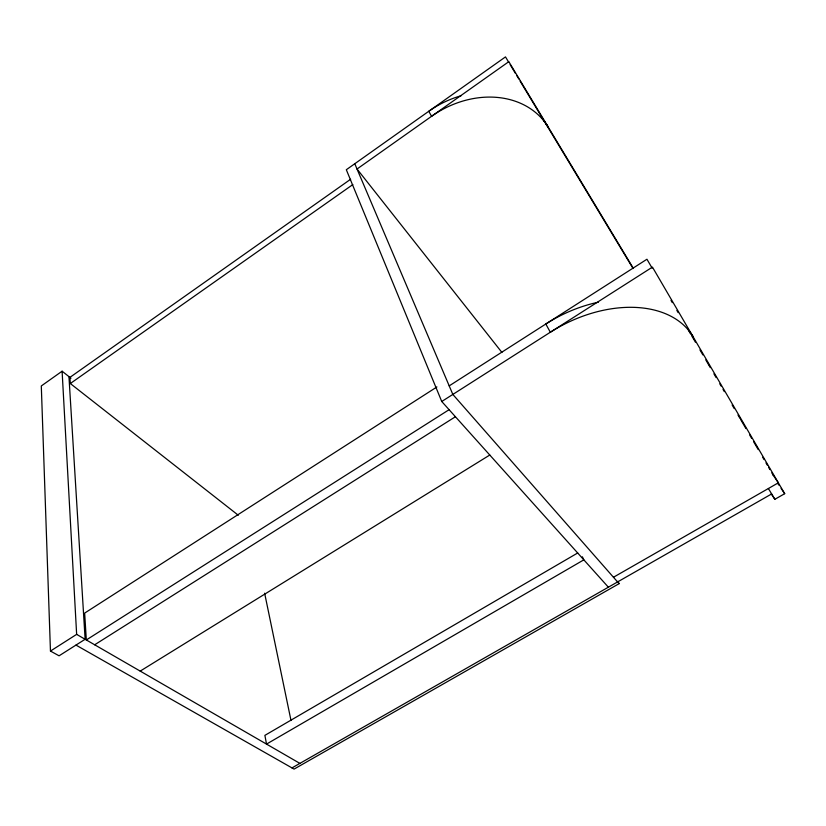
<?xml version="1.0" encoding="UTF-8"?>
<svg xmlns="http://www.w3.org/2000/svg" width="826" height="826" viewBox="0 0 826 826"><rect width="100%" height="100%" fill="white"/><g stroke="black" fill="none" stroke-linecap="round" stroke-linejoin="round"><path stroke-width="1.24" d="M70.974 378.215L62.105 371.204L41.3 385.959L50.458 651.064L59.069 655.813L85.13 639.272L68.95 376.615M350.637 179.242L69.921 377.379L70.313 383.532L238.301 515.248M70.313 383.532L352.847 184.57M436.902 386.95L84.655 613.098L86.327 639.964L449.096 409.686M449.199 385.876L646.944 259.24L652.148 268.14M50.458 651.064L76.642 634.368L62.105 371.204M608.37 587.193L441.745 401.498L652.437 267.108L784.7 493.69L774.86 499.296L771.288 493.927M94.68 644.786L455.425 416.738M140.203 671.104L489.787 455.033M577.725 552.966L264.888 735.367L266.519 744.102L583.837 559.852L582.382 556.786M613.46 577.25L778.35 482.807L772.578 474.289M291.97 767.912L771.649 493.938M617.951 581.359L619.087 583.662L294.077 769.099L75.971 645.085M76.642 634.368L299.89 763.389M619.087 583.662L452.834 394.425L354.777 163.734M501.909 352.413L357.028 169.02L508.826 61.671L633.356 268.357M545.697 123.446L548.423 127.39A88.31 71.563 -33.9 0 0 431.554 116.311L428.787 111.273A87.773 71.418 -34.2 0 1 461.135 95.744M688.337 329.873L693.117 336.791A111.314 73.875 -28.3 0 0 550.333 332.238L545.81 324.009A110.447 73.917 -28.5 0 1 598.375 302.192M777.503 483.045L778.939 485.172M781.097 488.373L784.7 493.69M508.816 62.415L505.491 56.901L346.321 169.733L441.745 401.498M510.148 64.624L515.465 73.442M516.797 75.651L518.79 78.966M520.122 81.165L633.077 268.543M768.387 488.517L774.86 499.296M671.011 300.406L672.312 302.636M676.855 310.421L678.156 312.641M689.214 331.556L690.515 333.787M691.816 336.006L693.768 339.352M694.129 339.961L695.42 342.17M699.952 349.925L702.874 354.922M705.786 359.899L708.729 364.937M709.018 365.433L710.308 367.653M713.932 373.837L716.142 377.616M719.787 383.853L721.088 386.072M723.039 389.407L724.34 391.638M732.135 404.988L734.273 408.622M737.99 415.003L740.096 418.596M740.592 419.453L745.919 428.56M749.698 435.023L751.65 438.369M753.601 441.704L758.227 449.602M762.708 457.274L764.05 459.576M765.991 462.901L767.282 465.11M768.562 467.289L769.873 469.54M771.814 472.854L773.115 475.074M264.63 593.213L291.01 720.53M544.004 120.844A87.773 71.418 -34.2 0 1 545.015 122.454M542.393 118.49A87.773 71.418 -34.2 0 1 543.477 120.049"/></g></svg>
